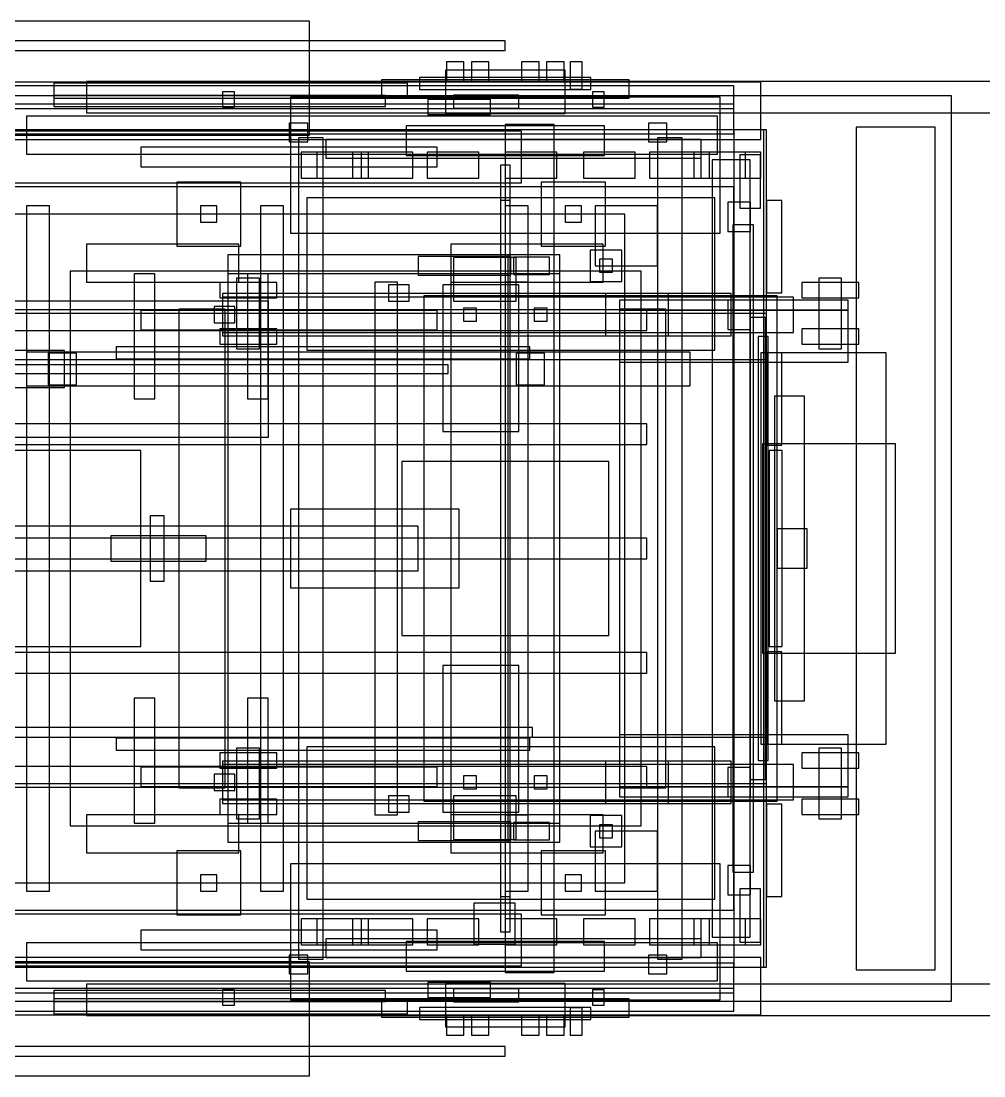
# Model space of a CAD drawing. Header units: millimetres. Extents: x 0 to 5970, y -974 to 4455.
# Drawn here: x 2130 to 3900, y -970 to 970 of the extents above; entities that cross this region are included whole.
import ezdxf

# ---------------------------------------------------------------- set-up
doc = ezdxf.new("R2010")
doc.units = ezdxf.units.MM

msp = doc.modelspace()

# ---------------------------------------------------------------- linework, layer by layer
at = {"layer": 'BODY'}
for p, q in [((2660, 970), (1540, 970)), ((2660, 760), (2660, 970)), ((3490, 857.5), (1960, 857.5)), ((3490, 752.5), (3490, 857.5)), ((2992.5, 826), (2877.5, 826)), ((2877.5, 826), (2877.5, 798)), ((3045, 834), (2925, 834)), ((2925, 834), (2925, 810)), ((2992.5, 798), (2992.5, 826)), ((3045, 810), (3045, 834)), ((2877.5, 798), (2992.5, 798)), ((2925, 810), (3045, 810)), ((3410, 795), (2140, 795)), ((2140, 795), (2140, 725)), ((3410, 725), (3410, 795)), ((3050, 767.5), (1000, 767.5)), ((1540, 760), (2660, 760)), ((3050, 672.5), (3050, 767.5)), ((1960, 752.5), (3490, 752.5)), ((3380, 752), (2690, 752)), ((2690, 752), (2690, 718)), ((3380, 718), (3380, 752)), ((2140, 725), (3410, 725)), ((2690, 718), (3380, 718)), ((3489, 724), (3451, 724)), ((3451, 724), (3451, 626)), ((3489, 626), (3489, 724)), ((3470, 715), (3400, 715)), ((3400, 715), (3400, -715)), ((3470, -715), (3470, 715)), ((3440, 665), (890, 665)), ((1000, 672.5), (3050, 672.5)), ((3440, -665), (3440, 665)), ((3405, 645), (2655, 645)), ((2655, 645), (2655, 365)), ((3405, 365), (3405, 645)), ((2182, 630), (2140, 630)), ((2140, 630), (2140, -630)), ((2182, -630), (2182, 630)), ((2612, 630), (2570, 630)), ((2570, 630), (2570, -630)), ((2612, -630), (2612, 630)), ((3062, 630), (3020, 630)), ((3020, 630), (3020, -630)), ((3062, -630), (3062, 630)), ((3471, 637), (3429, 637)), ((3429, 637), (3429, 583)), ((3451, 626), (3489, 626)), ((3471, 583), (3471, 637)), ((3240, 615), (2060, 615)), ((3240, -615), (3240, 615)), ((3429, 583), (3471, 583)), ((3476, 595), (3438, 595)), ((3438, 595), (3438, -595)), ((3476, 595), (3438, 595)), ((3438, 595), (3438, -595)), ((3476, -595), (3476, 595)), ((3476, -595), (3476, 595)), ((3471, 457), (3429, 457)), ((3429, 457), (3429, 403)), ((3471, 403), (3471, 457)), ((3280, 439), (2050, 439)), ((3280, 401), (3280, 439)), ((2050, 401), (3280, 401)), ((3429, 403), (3471, 403)), ((2655, 365), (3405, 365)), ((3720, 360), (3490, 360)), ((3490, 360), (3490, -360)), ((3720, -360), (3720, 360)), ((3570, 280), (3515, 280)), ((3515, 280), (3515, -280)), ((3570, -280), (3570, 280)), ((3280, 229), (2050, 229)), ((3280, 191), (3280, 229)), ((2350, 180), (1250, 180)), ((2050, 191), (3280, 191)), ((2350, -180), (2350, 180)), ((3737.5, 192.5), (3492.5, 192.5)), ((3492.5, 192.5), (3492.5, -192.5)), ((3529, 180), (3505, 180)), ((3505, 180), (3505, -180)), ((3529, -180), (3529, 180)), ((3737.5, -192.5), (3737.5, 192.5)), ((3575, 36), (3520, 36)), ((3520, 36), (3520, -36)), ((3575, -36), (3575, 36)), ((3280, 19), (2050, 19)), ((3280, -19), (3280, 19)), ((2050, -19), (3280, -19)), ((3520, -36), (3575, -36)), ((1250, -180), (2350, -180)), ((3280, -191), (2050, -191)), ((3280, -229), (3280, -191)), ((3492.5, -192.5), (3737.5, -192.5)), ((3505, -180), (3529, -180)), ((2050, -229), (3280, -229)), ((3515, -280), (3570, -280)), ((3405, -365), (2655, -365)), ((2655, -365), (2655, -645)), ((3405, -645), (3405, -365)), ((3490, -360), (3720, -360)), ((3280, -401), (2050, -401)), ((3280, -439), (3280, -401)), ((3471, -403), (3429, -403)), ((3429, -403), (3429, -457)), ((3471, -457), (3471, -403)), ((2050, -439), (3280, -439)), ((3429, -457), (3471, -457)), ((3471, -583), (3429, -583)), ((3429, -583), (3429, -637)), ((3438, -595), (3476, -595)), ((3438, -595), (3476, -595)), ((3471, -637), (3471, -583)), ((2060, -615), (3240, -615)), ((2140, -630), (2182, -630)), ((2570, -630), (2612, -630)), ((3020, -630), (3062, -630)), ((3429, -637), (3471, -637)), ((3489, -626), (3451, -626)), ((3451, -626), (3451, -724)), ((3489, -724), (3489, -626)), ((2655, -645), (3405, -645)), ((890, -665), (3440, -665)), ((3050, -672.5), (1000, -672.5)), ((3050, -767.5), (3050, -672.5)), ((3400, -715), (3470, -715)), ((3410, -725), (2140, -725)), ((2140, -725), (2140, -795)), ((3380, -718), (2690, -718)), ((2690, -718), (2690, -752)), ((3380, -752), (3380, -718)), ((3410, -795), (3410, -725)), ((3451, -724), (3489, -724)), ((3490, -752.5), (1960, -752.5)), ((2690, -752), (3380, -752)), ((3490, -857.5), (3490, -752.5)), ((1000, -767.5), (3050, -767.5)), ((2660, -760), (1540, -760)), ((2660, -970), (2660, -760)), ((2140, -795), (3410, -795)), ((2992.5, -798), (2877.5, -798)), ((2877.5, -798), (2877.5, -826)), ((3045, -810), (2925, -810)), ((2925, -810), (2925, -834)), ((2992.5, -826), (2992.5, -798)), ((3045, -834), (3045, -810)), ((2877.5, -826), (2992.5, -826)), ((2925, -834), (3045, -834)), ((1960, -857.5), (3490, -857.5)), ((1540, -970), (2660, -970))]:
    msp.add_line(p, q, dxfattribs=at)
at = {"layer": 'BRAKE_SYSTEM'}
for p, q in [((3029, 640), (3011, 640)), ((3011, 640), (3011, -640)), ((3029, -640), (3029, 640)), ((3030, 537), (2860, 537)), ((2860, 537), (2860, 503)), ((3030, 503), (3030, 537)), ((3101, 536), (3035, 536)), ((3035, 536), (3035, 504)), ((3101, 504), (3101, 536)), ((2843, 485), (2805, 485)), ((2805, 485), (2805, 455)), ((2843, 455), (2843, 485)), ((2860, 503), (3030, 503)), ((3035, 504), (3101, 504)), ((2805, 455), (2843, 455)), ((2523, 445), (2485, 445)), ((2485, 445), (2485, 415)), ((2523, 415), (2523, 445)), ((2485, 415), (2523, 415)), ((3065, 371), (2305, 371)), ((2305, 371), (2305, 349)), ((3065, 349), (3065, 371)), ((2305, 349), (3065, 349)), ((2393, 60), (2367, 60)), ((2367, 60), (2367, -60)), ((2393, -60), (2393, 60)), ((2470, 23), (2295, 23)), ((2295, 23), (2295, -23)), ((2470, -23), (2470, 23)), ((2295, -23), (2470, -23)), ((2367, -60), (2393, -60)), ((3070, -329), (1570, -329)), ((3070, -347), (3070, -329)), ((1570, -347), (3070, -347)), ((3065, -349), (2305, -349)), ((2305, -349), (2305, -371)), ((3065, -371), (3065, -349)), ((2305, -371), (3065, -371)), ((2523, -415), (2485, -415)), ((2485, -415), (2485, -445)), ((2523, -445), (2523, -415)), ((2485, -445), (2523, -445)), ((2843, -455), (2805, -455)), ((2805, -455), (2805, -485)), ((2843, -485), (2843, -455)), ((2805, -485), (2843, -485)), ((3030, -503), (2860, -503)), ((2860, -503), (2860, -537)), ((3030, -537), (3030, -503)), ((3101, -504), (3035, -504)), ((3035, -504), (3035, -536)), ((3101, -536), (3101, -504)), ((2860, -537), (3030, -537)), ((3035, -536), (3101, -536)), ((3011, -640), (3029, -640))]:
    msp.add_line(p, q, dxfattribs=at)
at = {"layer": 'CHASSIS'}
for p, q in [((3810, 775), (3665, 775)), ((3665, 775), (3665, -775)), ((3810, -775), (3810, 775)), ((2534, 674), (2416, 674)), ((2416, 674), (2416, 556)), ((2534, 556), (2534, 674)), ((3204, 674), (3086, 674)), ((3086, 674), (3086, 556)), ((3204, 556), (3204, 674)), ((2490, 630), (2460, 630)), ((2460, 630), (2460, 600)), ((2490, 600), (2490, 630)), ((3160, 630), (3130, 630)), ((3130, 630), (3130, 600)), ((3160, 600), (3160, 630)), ((2460, 600), (2490, 600)), ((3130, 600), (3160, 600)), ((2530, 560), (2250, 560)), ((2250, 560), (2250, 490)), ((2416, 556), (2534, 556)), ((2530, 490), (2530, 560)), ((3200, 560), (2920, 560)), ((2920, 560), (2920, 490)), ((3086, 556), (3204, 556)), ((3200, 490), (3200, 560)), ((2376, 505), (2338, 505)), ((2338, 505), (2338, 275)), ((2376, 275), (2376, 505)), ((2584, 505), (2546, 505)), ((2546, 505), (2546, 275)), ((2584, 275), (2584, 505)), ((2250, 490), (2530, 490)), ((2600, 489), (2495, 489)), ((2495, 489), (2495, 461)), ((2568, 497.5), (2526, 497.5)), ((2526, 497.5), (2526, 367.5)), ((2568, 367.5), (2568, 497.5)), ((2600, 461), (2600, 489)), ((2920, 490), (3200, 490)), ((3670, 489), (3565, 489)), ((3565, 489), (3565, 461)), ((3638, 497.5), (3596, 497.5)), ((3596, 497.5), (3596, 367.5)), ((3638, 367.5), (3638, 497.5)), ((3670, 461), (3670, 489)), ((2495, 461), (2600, 461)), ((3650, 457), (3230, 457)), ((3230, 457), (3230, 439)), ((3565, 461), (3670, 461)), ((3650, 439), (3650, 457)), ((3500, 432.5), (360, 432.5)), ((2505, 440), (2420, 440)), ((2420, 440), (2420, -440)), ((2505, -440), (2505, 440)), ((3315, 440), (3230, 440)), ((3230, 440), (3230, -440)), ((3230, 439), (3650, 439)), ((3650, 437.5), (3230, 437.5)), ((3230, 437.5), (3230, 342.5)), ((3315, -440), (3315, 440)), ((3500, 347.5), (3500, 432.5)), ((3650, 342.5), (3650, 437.5)), ((2600, 404), (2495, 404)), ((2495, 404), (2495, 376)), ((2600, 376), (2600, 404)), ((3670, 404), (3565, 404)), ((3565, 404), (3565, 376)), ((3670, 376), (3670, 404)), ((2495, 376), (2600, 376)), ((3565, 376), (3670, 376)), ((2526, 367.5), (2568, 367.5)), ((3596, 367.5), (3638, 367.5)), ((360, 347.5), (3500, 347.5)), ((3230, 342.5), (3650, 342.5)), ((2338, 275), (2376, 275)), ((2546, 275), (2584, 275)), ((2376, -275), (2338, -275)), ((2338, -275), (2338, -505)), ((2376, -505), (2376, -275)), ((2584, -275), (2546, -275)), ((2546, -275), (2546, -505)), ((2584, -505), (2584, -275)), ((3500, -347.5), (360, -347.5)), ((3650, -342.5), (3230, -342.5)), ((3230, -342.5), (3230, -437.5)), ((3500, -432.5), (3500, -347.5)), ((3650, -437.5), (3650, -342.5)), ((2568, -367.5), (2526, -367.5)), ((2526, -367.5), (2526, -497.5)), ((2568, -497.5), (2568, -367.5)), ((3638, -367.5), (3596, -367.5)), ((3596, -367.5), (3596, -497.5)), ((3638, -497.5), (3638, -367.5)), ((2600, -376), (2495, -376)), ((2495, -376), (2495, -404)), ((2600, -404), (2600, -376)), ((3670, -376), (3565, -376)), ((3565, -376), (3565, -404)), ((3670, -404), (3670, -376)), ((2495, -404), (2600, -404)), ((3565, -404), (3670, -404)), ((360, -432.5), (3500, -432.5)), ((2420, -440), (2505, -440)), ((3230, -437.5), (3650, -437.5)), ((3650, -439), (3230, -439)), ((3230, -439), (3230, -457)), ((3230, -440), (3315, -440)), ((3650, -457), (3650, -439)), ((2600, -461), (2495, -461)), ((2495, -461), (2495, -489)), ((2600, -489), (2600, -461)), ((3230, -457), (3650, -457)), ((3670, -461), (3565, -461)), ((3565, -461), (3565, -489)), ((3670, -489), (3670, -461)), ((2530, -490), (2250, -490)), ((2250, -490), (2250, -560)), ((2495, -489), (2600, -489)), ((2526, -497.5), (2568, -497.5)), ((2530, -560), (2530, -490)), ((3200, -490), (2920, -490)), ((2920, -490), (2920, -560)), ((3200, -560), (3200, -490)), ((3565, -489), (3670, -489)), ((3596, -497.5), (3638, -497.5)), ((2338, -505), (2376, -505)), ((2546, -505), (2584, -505)), ((2250, -560), (2530, -560)), ((2534, -556), (2416, -556)), ((2416, -556), (2416, -674)), ((2534, -674), (2534, -556)), ((2920, -560), (3200, -560)), ((3204, -556), (3086, -556)), ((3086, -556), (3086, -674)), ((3204, -674), (3204, -556)), ((2490, -600), (2460, -600)), ((2460, -600), (2460, -630)), ((2490, -630), (2490, -600)), ((3160, -600), (3130, -600)), ((3130, -600), (3130, -630)), ((3160, -630), (3160, -600)), ((2460, -630), (2490, -630)), ((3130, -630), (3160, -630)), ((2416, -674), (2534, -674)), ((3086, -674), (3204, -674)), ((3665, -775), (3810, -775))]:
    msp.add_line(p, q, dxfattribs=at)
at = {"layer": 'DATUM'}
for p, q in [((3020, 934), (735, 934)), ((3020, 916), (3020, 934)), ((735, 916), (3020, 916)), ((3029, 705), (3011, 705)), ((3011, 705), (3011, -705)), ((3029, -705), (3029, 705)), ((3011, -705), (3029, -705)), ((3020, -916), (735, -916)), ((3020, -934), (3020, -916)), ((735, -934), (3020, -934))]:
    msp.add_line(p, q, dxfattribs=at)
at = {"layer": 'EXHAUST'}
for p, q in [((2585, 455), (1935, 455)), ((2585, 205), (2585, 455)), ((2210, 364), (1190, 364)), ((3360, 361), (2140, 361)), ((2140, 361), (2140, 299)), ((2232, 359), (2180, 359)), ((2180, 359), (2180, 301)), ((2210, 296), (2210, 364)), ((2232, 301), (2232, 359)), ((3092, 359), (3040, 359)), ((3040, 359), (3040, 301)), ((3092, 301), (3092, 359)), ((3360, 299), (3360, 361)), ((1190, 296), (2210, 296)), ((2140, 299), (3360, 299)), ((2180, 301), (2232, 301)), ((3040, 301), (3092, 301)), ((1935, 205), (2585, 205))]:
    msp.add_line(p, q, dxfattribs=at)
at = {"layer": 'FUEL_SYSTEM'}
for p, q in [((2822, 490), (2780, 490)), ((2780, 490), (2780, -490)), ((2822, -490), (2822, 490)), ((3062, 490), (3020, 490)), ((3020, 490), (3020, -490)), ((3062, -490), (3062, 490)), ((3520, 465), (2870, 465)), ((2870, 465), (2870, -465)), ((3520, -465), (3520, 465)), ((2915, 338), (845, 338)), ((2915, 322), (2915, 338)), ((845, 322), (2915, 322)), ((2870, -465), (3520, -465)), ((2780, -490), (2822, -490)), ((3020, -490), (3062, -490)), ((3038, -652), (2962, -652)), ((2962, -652), (2962, -728)), ((3038, -728), (3038, -652)), ((2962, -728), (3038, -728))]:
    msp.add_line(p, q, dxfattribs=at)
at = {"layer": 'HARD_TOP'}
for p, q in [((2840, 856), (2190, 856)), ((2190, 856), (2190, 828)), ((4450, 859), (2250, 859)), ((2250, 859), (2250, 801)), ((2840, 828), (2840, 856)), ((3440, 851), (1240, 851)), ((2522, 840), (2500, 840)), ((2500, 840), (2500, 812)), ((2522, 812), (2522, 840)), ((3202, 840), (3180, 840)), ((3180, 840), (3180, 812)), ((3202, 812), (3202, 840)), ((3440, 809), (3440, 851)), ((3440, 817.5), (1240, 817.5)), ((2800, 833), (2190, 833)), ((2190, 833), (2190, 813)), ((2190, 828), (2840, 828)), ((2800, 813), (2800, 833)), ((3440, 762.5), (3440, 817.5)), ((1240, 809), (3440, 809)), ((2190, 813), (2800, 813)), ((2250, 801), (4450, 801)), ((2500, 812), (2522, 812)), ((3180, 812), (3202, 812)), ((2657, 782), (2623, 782)), ((2623, 782), (2623, 748)), ((2657, 748), (2657, 782)), ((3317, 782), (3283, 782)), ((3283, 782), (3283, 748)), ((3317, 748), (3317, 782)), ((3500, 770), (1210, 770)), ((1240, 762.5), (3440, 762.5)), ((3495, 770), (3440, 770)), ((3440, 770), (3440, -770)), ((3495, -770), (3495, 770)), ((3500, -770), (3500, 770)), ((2623, 748), (2657, 748)), ((2685, 755), (2640, 755)), ((2640, 755), (2640, -755)), ((2685, -755), (2685, 755)), ((3283, 748), (3317, 748)), ((3345, 755), (3300, 755)), ((3300, 755), (3300, -755)), ((3345, -755), (3345, 755)), ((3528, 640), (3500, 640)), ((3500, 640), (3500, 470)), ((3528, 470), (3528, 640)), ((3500, 470), (3528, 470)), ((3498, 425), (3470, 425)), ((3470, 425), (3470, -425)), ((3498, -425), (3498, 425)), ((3503, 390), (3485, 390)), ((3485, 390), (3485, -390)), ((3503, -390), (3503, 390)), ((3528, 360), (3500, 360)), ((3500, 360), (3500, 190)), ((3528, 190), (3528, 360)), ((3500, 190), (3528, 190)), ((3528, -190), (3500, -190)), ((3500, -190), (3500, -360)), ((3528, -360), (3528, -190)), ((3500, -360), (3528, -360)), ((3485, -390), (3503, -390)), ((3470, -425), (3498, -425)), ((3528, -470), (3500, -470)), ((3500, -470), (3500, -640)), ((3528, -640), (3528, -470)), ((3500, -640), (3528, -640)), ((2657, -748), (2623, -748)), ((2623, -748), (2623, -782)), ((2640, -755), (2685, -755)), ((2657, -782), (2657, -748)), ((3317, -748), (3283, -748)), ((3283, -748), (3283, -782)), ((3300, -755), (3345, -755)), ((3317, -782), (3317, -748)), ((1210, -770), (3500, -770)), ((3440, -762.5), (1240, -762.5)), ((3440, -817.5), (3440, -762.5)), ((3440, -770), (3495, -770)), ((2623, -782), (2657, -782)), ((3283, -782), (3317, -782)), ((3440, -809), (1240, -809)), ((2800, -813), (2190, -813)), ((2190, -813), (2190, -833)), ((4450, -801), (2250, -801)), ((2250, -801), (2250, -859)), ((2522, -812), (2500, -812)), ((2500, -812), (2500, -840)), ((2522, -840), (2522, -812)), ((2800, -833), (2800, -813)), ((3202, -812), (3180, -812)), ((3180, -812), (3180, -840)), ((3202, -840), (3202, -812)), ((3440, -851), (3440, -809)), ((1240, -817.5), (3440, -817.5)), ((2840, -828), (2190, -828)), ((2190, -828), (2190, -856)), ((2190, -833), (2800, -833)), ((2840, -856), (2840, -828)), ((1240, -851), (3440, -851)), ((2500, -840), (2522, -840)), ((3180, -840), (3202, -840)), ((2190, -856), (2840, -856)), ((2250, -859), (4450, -859))]:
    msp.add_line(p, q, dxfattribs=at)
at = {"layer": 'INTERIOR'}
for p, q in [((2895, 738), (2350, 738)), ((2350, 738), (2350, 702)), ((2895, 702), (2895, 738)), ((2350, 702), (2895, 702)), ((3120, 540), (2510, 540)), ((2510, 540), (2510, -540)), ((3025, 540), (2920, 540)), ((2920, 540), (2920, -540)), ((3025, -540), (3025, 540)), ((3120, -540), (3120, 540)), ((3270, 510), (2220, 510)), ((2220, 510), (2220, -510)), ((3120, 505), (2510, 505)), ((2510, 505), (2510, -505)), ((3120, -505), (3120, 505)), ((3270, -510), (3270, 510)), ((3045, 485), (2905, 485)), ((2905, 485), (2905, 215)), ((3045, 215), (3045, 485)), ((2895, 438), (2350, 438)), ((2350, 438), (2350, 402)), ((2895, 402), (2895, 438)), ((2350, 402), (2895, 402)), ((2905, 215), (3045, 215)), ((3045, -215), (2905, -215)), ((2905, -215), (2905, -485)), ((3045, -485), (3045, -215)), ((2895, -402), (2350, -402)), ((2350, -402), (2350, -438)), ((2895, -438), (2895, -402)), ((2350, -438), (2895, -438)), ((2905, -485), (3045, -485)), ((2220, -510), (3270, -510)), ((2510, -505), (3120, -505)), ((2510, -540), (3120, -540)), ((2920, -540), (3025, -540)), ((2895, -702), (2350, -702)), ((2350, -702), (2350, -738)), ((2895, -738), (2895, -702)), ((2350, -738), (2895, -738))]:
    msp.add_line(p, q, dxfattribs=at)
at = {"layer": 'OVERALL'}
for p, q in [((3840, 832.5), (0, 832.5)), ((3840, -832.5), (3840, 832.5)), ((0, -832.5), (3840, -832.5))]:
    msp.add_line(p, q, dxfattribs=at)
at = {"layer": 'RUNNING_GEAR'}
for p, q in [((2944, 895), (2912, 895)), ((2912, 895), (2912, 859)), ((2944, 859), (2944, 895)), ((2990, 895), (2958, 895)), ((2958, 895), (2958, 859)), ((2990, 895), (2958, 895)), ((2958, 895), (2958, 859)), ((2990, 859), (2990, 895)), ((2990, 859), (2990, 895)), ((3082, 895), (3050, 895)), ((3050, 895), (3050, 859)), ((3082, 895), (3050, 895)), ((3050, 895), (3050, 859)), ((3082, 859), (3082, 895)), ((3082, 859), (3082, 895)), ((3128, 895), (3096, 895)), ((3096, 895), (3096, 859)), ((3128, 859), (3128, 895)), ((3161, 895), (3139, 895)), ((3139, 895), (3139, 845)), ((3161, 845), (3161, 895)), ((3130, 880), (2910, 880)), ((2910, 880), (2910, 800)), ((3130, 800), (3130, 880)), ((3247.5, 862), (2792.5, 862)), ((2792.5, 862), (2792.5, 828)), ((3177.5, 866), (2862.5, 866)), ((2862.5, 866), (2862.5, 844)), ((2912, 859), (2944, 859)), ((2958, 859), (2990, 859)), ((2958, 859), (2990, 859)), ((3050, 859), (3082, 859)), ((3050, 859), (3082, 859)), ((3096, 859), (3128, 859)), ((3177.5, 844), (3177.5, 866)), ((3247.5, 828), (3247.5, 862)), ((2862.5, 844), (3177.5, 844)), ((3139, 845), (3161, 845)), ((3415, 830), (2625, 830)), ((2625, 830), (2625, 580)), ((2792.5, 828), (3247.5, 828)), ((3415, 580), (3415, 830)), ((2910, 800), (3130, 800)), ((3202.5, 777.5), (2837.5, 777.5)), ((2837.5, 777.5), (2837.5, 722.5)), ((3110, 780), (3020, 780)), ((3020, 780), (3020, -780)), ((3110, -780), (3110, 780)), ((3202.5, 722.5), (3202.5, 777.5)), ((2740, 729), (2645, 729)), ((2645, 729), (2645, 681)), ((2768.545, 729), (2673.545, 729)), ((2673.545, 729), (2673.545, 681)), ((2768.545, 729), (2673.545, 729)), ((2673.545, 729), (2673.545, 681)), ((2740, 681), (2740, 729)), ((2849.835, 729), (2754.835, 729)), ((2754.835, 729), (2754.835, 681)), ((2849.835, 729), (2754.835, 729)), ((2754.835, 729), (2754.835, 681)), ((2768.545, 681), (2768.545, 729)), ((2768.545, 681), (2768.545, 729)), ((2837.5, 722.5), (3202.5, 722.5)), ((2849.835, 681), (2849.835, 729)), ((2849.835, 681), (2849.835, 729)), ((2971.494, 729), (2876.494, 729)), ((2876.494, 729), (2876.494, 681)), ((2971.494, 729), (2876.494, 729)), ((2876.494, 729), (2876.494, 681)), ((2971.494, 681), (2971.494, 729)), ((2971.494, 681), (2971.494, 729)), ((3115, 729), (3020, 729)), ((3020, 729), (3020, 681)), ((3115, 729), (3020, 729)), ((3020, 729), (3020, 681)), ((3115, 681), (3115, 729)), ((3115, 681), (3115, 729)), ((3258.506, 729), (3163.506, 729)), ((3163.506, 729), (3163.506, 681)), ((3258.506, 729), (3163.506, 729)), ((3163.506, 729), (3163.506, 681)), ((3258.506, 681), (3258.506, 729)), ((3258.506, 681), (3258.506, 729)), ((3380.165, 729), (3285.165, 729)), ((3285.165, 729), (3285.165, 681)), ((3380.165, 729), (3285.165, 729)), ((3285.165, 729), (3285.165, 681)), ((3461.455, 729), (3366.455, 729)), ((3366.455, 729), (3366.455, 681)), ((3461.455, 729), (3366.455, 729)), ((3366.455, 729), (3366.455, 681)), ((3380.165, 681), (3380.165, 729)), ((3380.165, 681), (3380.165, 729)), ((3490, 729), (3395, 729)), ((3395, 729), (3395, 681)), ((3461.455, 681), (3461.455, 729)), ((3461.455, 681), (3461.455, 729)), ((3490, 681), (3490, 729)), ((2645, 681), (2740, 681)), ((2673.545, 681), (2768.545, 681)), ((2673.545, 681), (2768.545, 681)), ((2754.835, 681), (2849.835, 681)), ((2754.835, 681), (2849.835, 681)), ((2876.494, 681), (2971.494, 681)), ((2876.494, 681), (2971.494, 681)), ((3020, 681), (3115, 681)), ((3020, 681), (3115, 681)), ((3163.506, 681), (3258.506, 681)), ((3163.506, 681), (3258.506, 681)), ((3285.165, 681), (3380.165, 681)), ((3285.165, 681), (3380.165, 681)), ((3366.455, 681), (3461.455, 681)), ((3366.455, 681), (3461.455, 681)), ((3395, 681), (3490, 681)), ((3300, 630), (3185, 630)), ((3185, 630), (3185, 520)), ((3300, 520), (3300, 630)), ((2625, 580), (3415, 580)), ((3234, 549), (3176, 549)), ((3176, 549), (3176, 491)), ((3234, 491), (3234, 549)), ((3040, 535), (2925, 535)), ((2925, 535), (2925, 455)), ((3040, 455), (3040, 535)), ((3217, 532), (3193, 532)), ((3193, 532), (3193, 508)), ((3217, 508), (3217, 532)), ((3185, 520), (3300, 520)), ((3193, 508), (3217, 508)), ((3176, 491), (3234, 491)), ((3435, 469), (2500, 469)), ((2500, 469), (2500, 391)), ((3320, 469), (2500, 469)), ((2500, 469), (2500, 391)), ((3205, 469), (2500, 469)), ((2500, 469), (2500, 391)), ((3205, 391), (3205, 469)), ((3320, 391), (3320, 469)), ((3435, 391), (3435, 469)), ((3550, 462.5), (2500, 462.5)), ((2500, 462.5), (2500, 397.5)), ((2925, 455), (3040, 455)), ((3550, 397.5), (3550, 462.5)), ((2967, 442), (2943, 442)), ((2943, 442), (2943, 418)), ((2967, 418), (2967, 442)), ((3097, 442), (3073, 442)), ((3073, 442), (3073, 418)), ((3097, 418), (3097, 442)), ((2943, 418), (2967, 418)), ((3073, 418), (3097, 418)), ((2500, 397.5), (3550, 397.5)), ((2500, 391), (3435, 391)), ((2500, 391), (3320, 391)), ((2500, 391), (3205, 391)), ((3210, 160), (2830, 160)), ((2830, 160), (2830, -160)), ((3210, -160), (3210, 160)), ((2935, 72.5), (2625, 72.5)), ((2625, 72.5), (2625, -72.5)), ((2935, -72.5), (2935, 72.5)), ((2860, 41), (1500, 41)), ((2860, -41), (2860, 41)), ((1500, -41), (2860, -41)), ((2625, -72.5), (2935, -72.5)), ((2830, -160), (3210, -160)), ((3435, -391), (2500, -391)), ((2500, -391), (2500, -469)), ((3320, -391), (2500, -391)), ((2500, -391), (2500, -469)), ((3205, -391), (2500, -391)), ((2500, -391), (2500, -469)), ((3550, -397.5), (2500, -397.5)), ((2500, -397.5), (2500, -462.5)), ((3205, -469), (3205, -391)), ((3320, -469), (3320, -391)), ((3435, -469), (3435, -391)), ((3550, -462.5), (3550, -397.5)), ((2967, -418), (2943, -418)), ((2943, -418), (2943, -442)), ((2967, -442), (2967, -418)), ((3097, -418), (3073, -418)), ((3073, -418), (3073, -442)), ((3097, -442), (3097, -418)), ((2943, -442), (2967, -442)), ((3073, -442), (3097, -442)), ((2500, -462.5), (3550, -462.5)), ((3040, -455), (2925, -455)), ((2925, -455), (2925, -535)), ((3040, -535), (3040, -455)), ((2500, -469), (3435, -469)), ((2500, -469), (3320, -469)), ((2500, -469), (3205, -469)), ((3234, -491), (3176, -491)), ((3176, -491), (3176, -549)), ((3234, -549), (3234, -491)), ((3300, -520), (3185, -520)), ((3185, -520), (3185, -630)), ((3217, -508), (3193, -508)), ((3193, -508), (3193, -532)), ((3217, -532), (3217, -508)), ((3300, -630), (3300, -520)), ((2925, -535), (3040, -535)), ((3193, -532), (3217, -532)), ((3176, -549), (3234, -549)), ((3415, -580), (2625, -580)), ((2625, -580), (2625, -830)), ((3415, -830), (3415, -580)), ((3185, -630), (3300, -630)), ((2740, -681), (2645, -681)), ((2645, -681), (2645, -729)), ((2768.545, -681), (2673.545, -681)), ((2673.545, -681), (2673.545, -729)), ((2768.545, -681), (2673.545, -681)), ((2673.545, -681), (2673.545, -729)), ((2740, -729), (2740, -681)), ((2849.835, -681), (2754.835, -681)), ((2754.835, -681), (2754.835, -729)), ((2849.835, -681), (2754.835, -681)), ((2754.835, -681), (2754.835, -729)), ((2768.545, -729), (2768.545, -681)), ((2768.545, -729), (2768.545, -681)), ((2849.835, -729), (2849.835, -681)), ((2849.835, -729), (2849.835, -681)), ((2971.494, -681), (2876.494, -681)), ((2876.494, -681), (2876.494, -729)), ((2971.494, -681), (2876.494, -681)), ((2876.494, -681), (2876.494, -729)), ((2971.494, -729), (2971.494, -681)), ((2971.494, -729), (2971.494, -681)), ((3115, -681), (3020, -681)), ((3020, -681), (3020, -729)), ((3115, -681), (3020, -681)), ((3020, -681), (3020, -729)), ((3115, -729), (3115, -681)), ((3115, -729), (3115, -681)), ((3258.506, -681), (3163.506, -681)), ((3163.506, -681), (3163.506, -729)), ((3258.506, -681), (3163.506, -681)), ((3163.506, -681), (3163.506, -729)), ((3258.506, -729), (3258.506, -681)), ((3258.506, -729), (3258.506, -681)), ((3380.165, -681), (3285.165, -681)), ((3285.165, -681), (3285.165, -729)), ((3380.165, -681), (3285.165, -681)), ((3285.165, -681), (3285.165, -729)), ((3461.455, -681), (3366.455, -681)), ((3366.455, -681), (3366.455, -729)), ((3461.455, -681), (3366.455, -681)), ((3366.455, -681), (3366.455, -729)), ((3380.165, -729), (3380.165, -681)), ((3380.165, -729), (3380.165, -681)), ((3490, -681), (3395, -681)), ((3395, -681), (3395, -729)), ((3461.455, -729), (3461.455, -681)), ((3461.455, -729), (3461.455, -681)), ((3490, -729), (3490, -681)), ((2645, -729), (2740, -729)), ((2673.545, -729), (2768.545, -729)), ((2673.545, -729), (2768.545, -729)), ((2754.835, -729), (2849.835, -729)), ((2754.835, -729), (2849.835, -729)), ((3202.5, -722.5), (2837.5, -722.5)), ((2837.5, -722.5), (2837.5, -777.5)), ((2876.494, -729), (2971.494, -729)), ((2876.494, -729), (2971.494, -729)), ((3020, -729), (3115, -729)), ((3020, -729), (3115, -729)), ((3163.506, -729), (3258.506, -729)), ((3163.506, -729), (3258.506, -729)), ((3202.5, -777.5), (3202.5, -722.5)), ((3285.165, -729), (3380.165, -729)), ((3285.165, -729), (3380.165, -729)), ((3366.455, -729), (3461.455, -729)), ((3366.455, -729), (3461.455, -729)), ((3395, -729), (3490, -729)), ((2837.5, -777.5), (3202.5, -777.5)), ((3020, -780), (3110, -780)), ((3130, -800), (2910, -800)), ((2910, -800), (2910, -880)), ((3130, -880), (3130, -800)), ((2625, -830), (3415, -830)), ((3247.5, -828), (2792.5, -828)), ((2792.5, -828), (2792.5, -862)), ((3247.5, -862), (3247.5, -828)), ((3177.5, -844), (2862.5, -844)), ((2862.5, -844), (2862.5, -866)), ((3161, -845), (3139, -845)), ((3139, -845), (3139, -895)), ((3161, -895), (3161, -845)), ((3177.5, -866), (3177.5, -844)), ((2792.5, -862), (3247.5, -862)), ((2862.5, -866), (3177.5, -866)), ((2944, -859), (2912, -859)), ((2912, -859), (2912, -895)), ((2944, -895), (2944, -859)), ((2990, -859), (2958, -859)), ((2958, -859), (2958, -895)), ((2990, -859), (2958, -859)), ((2958, -859), (2958, -895)), ((2990, -895), (2990, -859)), ((2990, -895), (2990, -859)), ((3082, -859), (3050, -859)), ((3050, -859), (3050, -895)), ((3082, -859), (3050, -859)), ((3050, -859), (3050, -895)), ((3082, -895), (3082, -859)), ((3082, -895), (3082, -859)), ((3128, -859), (3096, -859)), ((3096, -859), (3096, -895)), ((3128, -895), (3128, -859)), ((2910, -880), (3130, -880)), ((2912, -895), (2944, -895)), ((2958, -895), (2990, -895)), ((2958, -895), (2990, -895)), ((3050, -895), (3082, -895)), ((3050, -895), (3082, -895)), ((3096, -895), (3128, -895)), ((3139, -895), (3161, -895))]:
    msp.add_line(p, q, dxfattribs=at)

doc.saveas('drawing.dxf')
